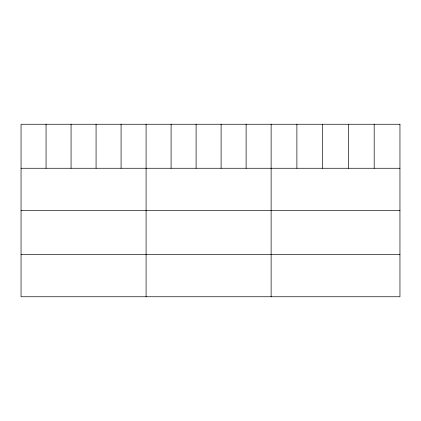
<?xml version="1.0" encoding="UTF-8"?>
<svg xmlns="http://www.w3.org/2000/svg" width="421" height="421" viewBox="0 0 421 421"><rect width="100%" height="100%" fill="white"/><g stroke="black" fill="none" stroke-linecap="round" stroke-linejoin="round"><path stroke-width="0.63" d="M21.05 168.263L399.95 168.263M21.05 210.663L399.95 210.663M21.05 254.352L399.95 254.352M374.185 124.248L374.185 168.263M348.42 124.248L348.42 168.263M322.654 124.248L322.654 168.263M296.889 124.248L296.889 168.263M271.124 124.248L271.124 296.752M246.117 124.248L246.117 168.263M221.109 124.248L221.109 168.263M196.102 124.248L196.102 168.263M171.094 124.248L171.094 168.263M146.087 124.248L146.087 296.752M121.08 124.248L121.08 168.263M96.072 124.248L96.072 168.263M71.065 124.248L71.065 168.263M46.057 124.248L46.057 168.263M399.95 124.248L21.05 124.248L21.05 296.752L399.95 296.752L399.95 124.248"/></g></svg>
